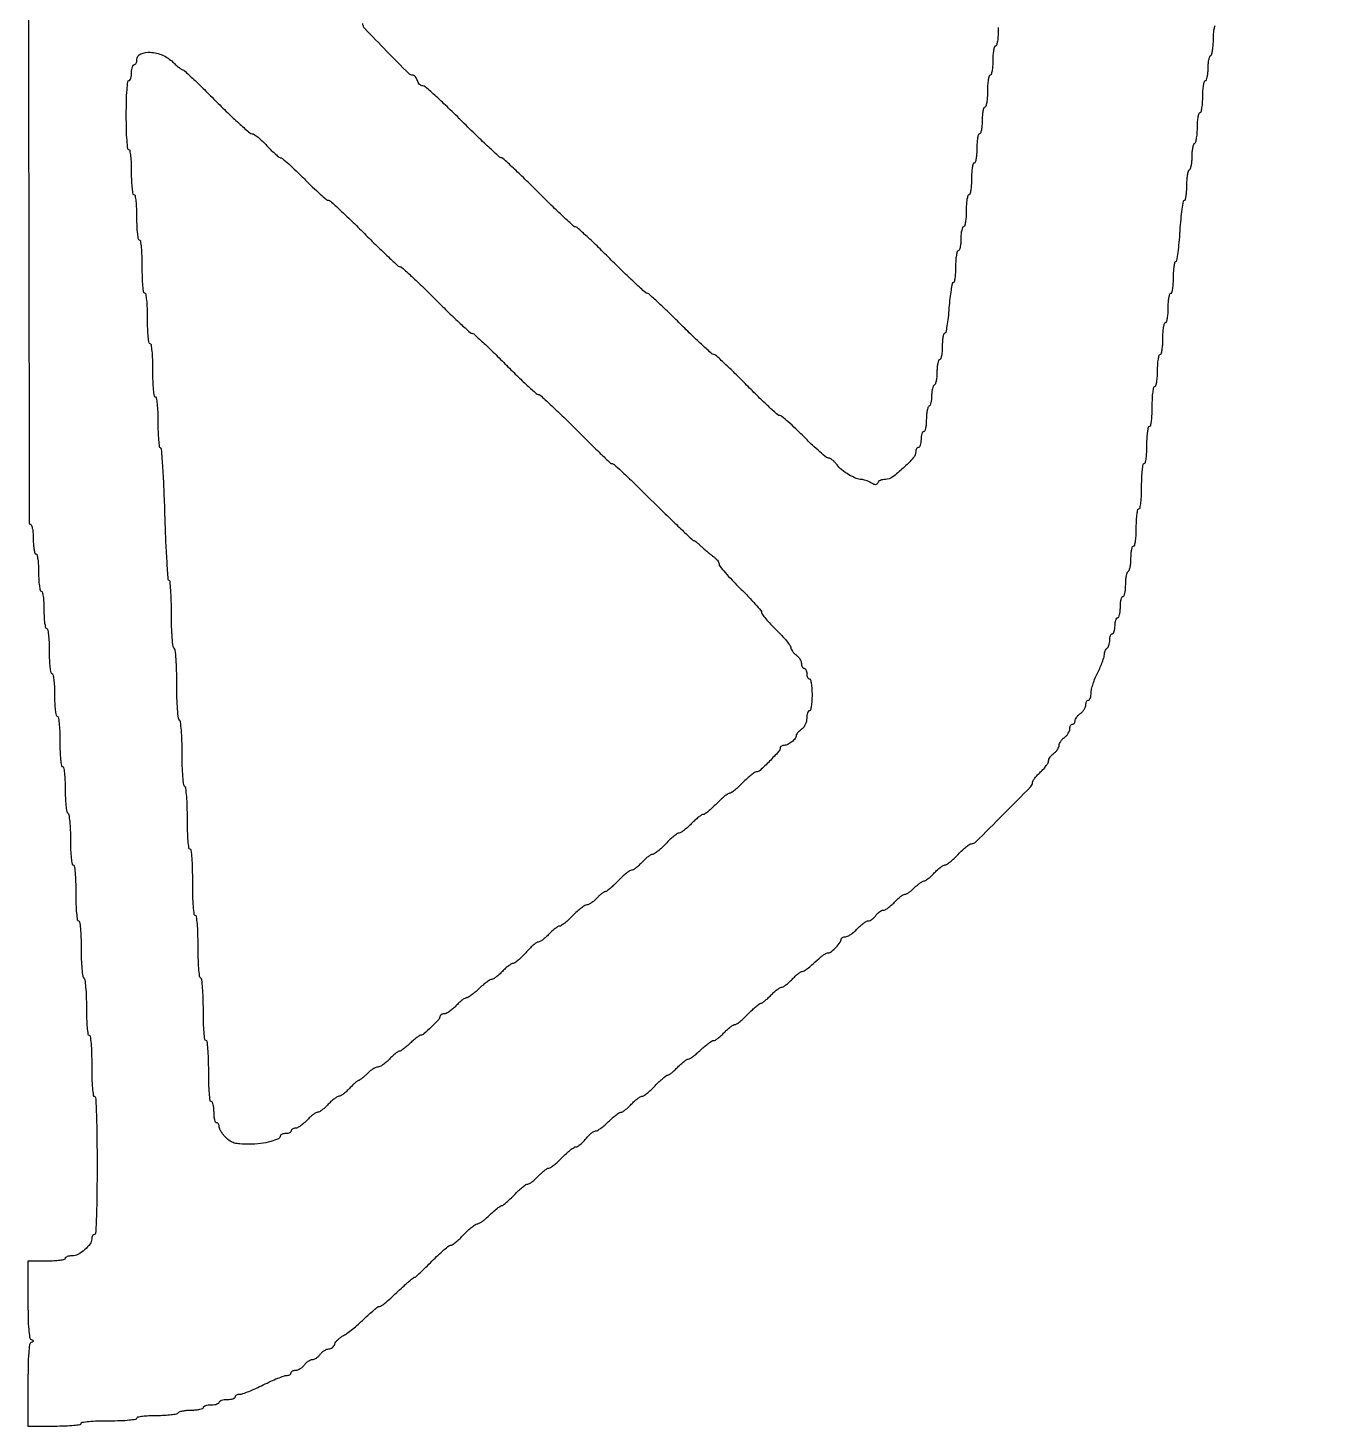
# Model space of a CAD drawing. Extents: x 70 to 555, y 306 to 2131.
# Drawn here: x 70 to 555, y 306 to 832 of the extents above; entities that cross this region are included whole.
import ezdxf

# ---------------------------------------------------------------- set-up
doc = ezdxf.new("R2010")
doc.units = 0

msp = doc.modelspace()

# ---------------------------------------------------------------- linework, layer by layer
for points in [[(70.501733, 1791.502613, 0.000006), (70.250436, 1648.375, 0.000323)], [(70, 1218.5, 0.000113), (70.057153, 964.798923, 0.000323), (70.250436, 788.625, 0.000006), (70.501733, 645.497387, 0.413696), (71, 645, -0.332234), (71.391033, 644.707933, -0.026982), (71.70625, 643.384375, -0.027868), (71.927854, 641.60834, -0.017105), (72, 639.5, 0.017105), (72.072146, 637.39166, 0.027868), (72.29375, 635.615625, 0.026982), (72.608967, 634.292067, 0.332234), (73, 634, -0.350432), (73.405433, 633.676067, -0.020168), (73.714286, 632, -0.022889), (73.930567, 629.756986, -0.01259), (74, 627, 0.01259), (74.069433, 624.243014, 0.022889), (74.285714, 622, 0.020168), (74.594567, 620.323933, 0.350432), (75, 620, -0.350432), (75.405433, 619.676067, -0.020168), (75.714286, 618, -0.022889), (75.930567, 615.756986, -0.01259), (76, 613, 0.01259), (76.069433, 610.243014, 0.022889), (76.285714, 608, 0.020168), (76.594567, 606.323933, 0.350432), (77, 606, -0.362465), (77.417447, 605.651608, -0.015687), (77.720588, 603.625, -0.019442), (77.93272, 600.918912, -0.009838), (78, 597.5, 0.009838), (78.06728, 594.081088, 0.019442), (78.279412, 591.375, 0.015687), (78.582553, 589.348392, 0.362465), (79, 589, -0.358912), (79.413821, 588.659026, -0.01702), (79.71875, 586.75, -0.020476), (79.932089, 584.198174, -0.010616), (80, 581, 0.010616), (80.067911, 577.801826, 0.020476), (80.28125, 575.25, 0.01702), (80.586179, 573.340974, 0.358912), (81, 573, -0.368504), (81.423816, 572.638562, -0.013417), (81.723684, 570.375, -0.017647), (81.933788, 567.360608, -0.008575), (82, 563.5, 0.008575), (82.066212, 559.639392, 0.017647), (82.276316, 556.625, 0.013417), (82.576184, 554.361438, 0.368504), (83, 554, -0.362066), (83.417036, 553.65245, -0.015837), (83.720383, 551.639754, -0.019558), (83.932649, 548.95187, -0.009924), (84, 545.559017, 0.01106), (84.072543, 542.279817, 0.016428), (84.29375, 539.416025, 0.011541), (84.604297, 537.095281, 0.218668), (85, 536.5, -0.223356), (85.398282, 535.889062, -0.009784), (85.707154, 533.298201, -0.014948), (85.927807, 530.114385, -0.009825), (86, 526.440983, 0.00864), (86.066269, 522.60645, 0.017744), (86.27648, 519.610246, 0.013538), (86.576531, 517.360727, 0.368182), (87, 517, -0.373418), (87.429243, 516.627482, -0.011579), (87.72619, 514.125, -0.016146), (87.934656, 510.802535, -0.007593), (88, 506.5, 0.007593), (88.065344, 502.197465, 0.016146), (88.27381, 498.875, 0.011579), (88.570757, 496.372518, 0.373418), (89, 496, -0.373154), (89.428945, 495.628089, -0.011677), (89.726056, 493.139754, -0.016228), (89.934609, 489.835465, -0.007645), (90, 485.559017, 0.008613), (90.070848, 481.446467, 0.013933), (90.288742, 477.954336, 0.008824), (90.594359, 475.130983, 0.226705), (91, 474.5, -0.226705), (91.405641, 473.869017, -0.008824), (91.711258, 471.045664, -0.013933), (91.929152, 467.553533, -0.008613), (92, 463.440983, 0.007645), (92.065391, 459.164535, 0.016228), (92.273944, 455.860246, 0.011677), (92.571055, 453.371911, 0.373154), (93, 453, -0.377473), (93.433932, 452.617971, -0.010078), (93.728261, 449.875, -0.014876), (93.935375, 446.244636, -0.00681), (94, 441.5, 0.00681), (94.064625, 436.755364, 0.014876), (94.271739, 433.125, 0.010078), (94.566068, 430.382029, 0.377473), (95, 430, -0.40009), (95.466217, 429.555845, -0.002504), (95.740385, 423.25, -0.006906), (95.939619, 415.162675, -0.002705), (96, 404, -0.002705), (95.939619, 392.837325, -0.006906), (95.740385, 384.75, -0.002504), (95.466217, 378.444155, -0.40009), (95, 378, 0.152392), (94.618628, 377.881, 0.098208), (94.29375, 377.546023, 0.080979), (94.074578, 377.045452, 0.062856), (94, 376.454545, -0.160552), (93.360414, 374.514059, -0.055154), (91.325139, 372.316038, -0.054853), (88.789683, 370.566397, -0.124242), (86.545455, 370, 0.037431), (85.570652, 369.926923, 0.056229), (84.747727, 369.70625, 0.073811), (84.185448, 369.383048, 0.229337), (84, 369, -0.350432), (83.676067, 368.594567, -0.020168), (82, 368.285714, -0.022889), (79.756986, 368.069433, -0.01259), (77, 368), (70, 368), (70, 353.583333, 0.004425), (70.061334, 346.653772, 0.016361), (70.281792, 342.285164, 0.018606), (70.629979, 339.405974, 0.249124), (71.25, 338.583333, -0.029131), (71.85747, 338.255505, -0.260055), (72, 338, -0.260055), (71.85747, 337.744495, -0.029131), (71.25, 337.416667, 0.252115), (70.624672, 336.577194, 0.017084), (70.27973, 333.513874, 0.015429), (70.060546, 328.86493, 0.004064), (70, 321.416667), (70, 306), (80, 306, 0.008055), (84.081547, 306.065757, 0.016864), (87.25, 306.275, 0.012451), (89.632804, 306.573367, 0.371083), (90, 307, -0.373418), (90.372518, 307.429243, -0.011579), (92.875, 307.72619, -0.016146), (96.197465, 307.934656, -0.007593), (100.5, 308, 0.007593), (104.802535, 308.065344, 0.016146), (108.125, 308.27381, 0.011579), (110.627482, 308.570757, 0.373418), (111, 309, -0.354422), (111.331844, 309.409341, -0.018695), (113.110246, 309.716402, -0.021763), (115.489494, 309.931287, -0.011639), (118.440983, 310, 0.012539), (121.336795, 310.072633, 0.018327), (123.877725, 310.29375, 0.014001), (125.92157, 310.605685, 0.21256), (126.5, 311, -0.179846), (126.999702, 311.388891, -0.027581), (128.241025, 311.70625, -0.027868), (129.813184, 311.926887, -0.02093), (131.559017, 312, 0.021227), (133.261135, 312.072294, 0.03416), (134.695461, 312.29375, 0.037703), (135.73472, 312.611648, 0.308946), (136, 313, -0.254951), (136.209557, 313.384262, -0.06271), (136.88125, 313.70625, -0.048861), (137.850749, 313.927234, -0.031626), (139, 314, 0.031626), (140.149251, 314.072766, 0.048861), (141.11875, 314.29375, 0.06271), (141.790443, 314.615738, 0.254951), (142, 315, -0.254951), (142.209557, 315.384262, -0.06271), (142.88125, 315.70625, -0.048861), (143.850749, 315.927234, -0.031626), (145, 316, 0.031626), (146.149251, 316.072766, 0.048861), (147.11875, 316.29375, 0.06271), (147.790443, 316.615738, 0.254951), (148, 317, -0.175438), (148.138146, 317.3816, -0.092952), (148.530904, 317.70625, -0.073156), (149.115885, 317.925986, -0.053368), (149.807334, 318, 0.084957), (150.878548, 318.183338, 0.010297), (153.123172, 319.02722, 0.011987), (155.766605, 320.157882, 0.009611), (158.557334, 321.496919, -0.009281), (161.343894, 322.836216, -0.011673), (163.974654, 323.967523, -0.009892), (166.205955, 324.815028, -0.085571), (167.25, 324.996919, 0.055185), (167.919435, 325.072223, 0.074687), (168.485938, 325.292845, 0.094064), (168.865987, 325.618221, 0.170414), (169, 326, -0.173062), (169.136147, 326.381567, -0.093597), (169.522652, 326.70625, -0.073949), (170.098578, 326.925933, -0.054248), (170.779241, 327, 0.091287), (171.565449, 327.144747, 0.047927), (172.459276, 327.5875, 0.045499), (173.316802, 328.234851, 0.052224), (174, 329, -0.046192), (174.666838, 329.765165, -0.043436), (175.475876, 330.4125, -0.046457), (176.299139, 330.857086, -0.100918), (177, 331, 0.100918), (177.700861, 331.142914, 0.046457), (178.524124, 331.5875, 0.043436), (179.333162, 332.234835, 0.046192), (180, 333, -0.0504), (180.678211, 333.765148, -0.044936), (181.520929, 334.4125, -0.047569), (182.393169, 334.855734, -0.094047), (183.153372, 335, 0.097853), (183.851409, 335.137931, 0.071479), (184.533905, 335.540467, 0.068981), (185.097691, 336.13668, 0.078253), (185.449183, 336.839888, -0.085511), (185.866108, 337.644774, -0.037364), (186.664548, 338.549201, -0.035568), (187.677474, 339.40543, -0.039685), (188.76657, 340.075153, 0.040196), (190.140342, 340.921868, 0.011253), (192.142307, 342.460278, 0.011275), (194.335806, 344.308809, 0.01164), (196.420006, 346.235265, -0.008191), (198.367949, 348.060854, -0.01192), (200.149067, 349.600359, -0.007546), (201.674436, 350.818388, -0.166191), (202.205739, 351, 0.156655), (203.059858, 351.274337, 0.018585), (204.654149, 352.508447, 0.012596), (207.101058, 354.659292, 0.002333), (211.48376, 358.75, -0.007934), (212.848203, 359.995232, -0.011556), (214.092956, 361.045312, -0.007214), (215.158341, 361.877692, -0.163638), (215.522047, 362, 0.186006), (215.903245, 362.146892, 0.002874), (217.66779, 363.7625, 0.007231), (219.700235, 365.700341, 0.004669), (222, 368, -0.008963), (224.338725, 370.298798, -0.012966), (226.492324, 372.2375, -0.00861), (228.338868, 373.760849, -0.169743), (229.023021, 374, 0.154815), (229.662325, 374.202808, 0.015654), (230.952693, 375.175, 0.018433), (232.445317, 376.467992, 0.013668), (234, 378, -0.01355), (235.553963, 379.532021, -0.018307), (237.044392, 380.825, -0.015481), (238.332395, 381.798082, -0.155242), (238.967054, 382, 0.117489), (239.551449, 382.139243, 0.024909), (240.467656, 382.660937, 0.024783), (241.493572, 383.388688, 0.021324), (242.497306, 384.25, -0.005187), (244.924801, 386.472982, -0.016146), (246.622607, 387.899506, -0.019549), (247.856096, 388.793968, -0.148148), (248.536194, 389, 0.178014), (248.918401, 389.14053, 0.006495), (250.103438, 390.175, 0.011161), (251.482343, 391.467265, 0.007523), (253, 393, -0.014184), (254.557838, 394.531954, -0.018977), (256.060059, 395.825, -0.016407), (257.360886, 396.793412, -0.15296), (258.02039, 397, 0.138962), (258.642764, 397.176379, 0.023416), (259.674991, 397.88125, 0.024055), (260.840756, 398.851375, 0.019322), (262, 400, -0.019322), (263.159244, 401.148625, -0.024055), (264.325009, 402.11875, -0.023416), (265.357236, 402.823621, -0.138962), (265.97961, 403, 0.15296), (266.639114, 403.206588, 0.016407), (267.939941, 404.175, 0.018977), (269.442162, 405.468046, 0.014184), (271, 407, -0.015867), (272.568851, 408.532433, -0.020624), (274.104477, 409.827666, -0.01877), (275.443231, 410.78727, -0.145396), (276.171599, 411.009074, 0.138792), (276.835025, 411.201752, 0.031015), (277.803785, 411.894068, 0.029911), (278.860578, 412.863479, 0.025039), (279.862562, 414.009074, -0.025657), (280.866441, 415.15398, -0.030512), (281.928889, 416.121416, -0.031796), (282.905126, 416.809628, -0.138496), (283.579228, 417, 0.13571), (284.307731, 417.20144, 0.021294), (285.56369, 418.028125, 0.022342), (286.994036, 419.159886, 0.017837), (288.433333, 420.5, -0.014966), (289.856419, 421.840352, -0.019619), (291.23777, 422.971875, -0.017479), (292.436034, 423.813145, -0.1453), (293.065457, 424, 0.141284), (293.66831, 424.173816, 0.022509), (294.68823, 424.88125, 0.023407), (295.844058, 425.851328, 0.018599), (297, 427, -0.019322), (298.159244, 428.148625, -0.024055), (299.325009, 429.11875, -0.023416), (300.357236, 429.823621, -0.138962), (300.97961, 430, 0.15296), (301.639114, 430.206588, 0.016407), (302.939941, 431.175, 0.018977), (304.442162, 432.468046, 0.014184), (306, 434, -0.010776), (307.537123, 435.532332, -0.015197), (308.976081, 436.825, -0.011313), (310.211944, 437.822102, -0.165551), (310.734508, 438, 0.152695), (311.232707, 438.155777, 0.01666), (312.208287, 438.88125, 0.019167), (313.334156, 439.851045, 0.014357), (314.5, 441, -0.016932), (315.678356, 442.149386, -0.021647), (316.842121, 443.121298, -0.020207), (317.861465, 443.836943, -0.141825), (318.437091, 444.008674, 0.1428), (319.041618, 444.190286, 0.014973), (320.269724, 445.040377, 0.017586), (321.695015, 446.170918, 0.013227), (323.183246, 447.508674, -0.01461), (324.678945, 448.845684, -0.019045), (326.126917, 449.974423, -0.016919), (327.3799, 450.813753, -0.139999), (328.032036, 451, 0.139557), (328.649381, 451.175732, 0.023184), (329.678413, 451.88125, 0.023889), (330.841609, 452.851363, 0.019135), (332, 454, -0.019322), (333.159244, 455.148625, -0.024055), (334.325009, 456.11875, -0.023416), (335.357236, 456.823621, -0.138962), (335.97961, 457, 0.15296), (336.639114, 457.206588, 0.016407), (337.939941, 458.175, 0.018977), (339.442162, 459.468046, 0.014184), (341, 461, -0.010776), (342.537123, 462.532332, -0.015197), (343.976081, 463.825, -0.011313), (345.211944, 464.822102, -0.165551), (345.734508, 465, 0.152695), (346.232707, 465.155777, 0.01666), (347.208287, 465.88125, 0.019167), (348.334156, 466.851045, 0.014357), (349.5, 468, -0.018058), (350.682958, 469.148688, -0.022776), (351.8606, 470.11875, -0.021725), (352.896574, 470.827587, -0.140059), (353.5, 471, 0.140059), (354.103426, 471.172413, 0.021725), (355.1394, 471.88125, 0.022776), (356.317042, 472.851312, 0.018058), (357.5, 474, -0.013782), (358.663213, 475.149, -0.018564), (359.781081, 476.11875, -0.015822), (360.747899, 476.847343, -0.154758), (361.229297, 477, 0.131579), (362.055482, 477.221247, 0.031201), (363.254291, 478.016454, 0.020508), (364.935656, 479.401553, 0.005433), (367.502694, 481.75, -0.022317), (368.510426, 482.611275, -0.025515), (369.548296, 483.339063, -0.025883), (370.480134, 483.858801, -0.114756), (371.08725, 484, 0.174423), (372.260562, 484.422148, 0.029639), (374.027872, 486.068576, 0.030116), (375.590086, 487.918341, 0.161663), (376, 489.15301, -0.182096), (376.121782, 489.476312, -0.091032), (376.469645, 489.751197, -0.070952), (376.987034, 489.937431, -0.051006), (377.59879, 490, 0.11967), (378.397713, 490.193992, 0.030479), (379.551147, 490.88125, 0.029295), (380.809723, 491.85173, 0.026005), (382, 493, -0.022526), (383.174, 494.148438, -0.026729), (384.384005, 495.11875, -0.027097), (385.472788, 495.813981, -0.129236), (386.180451, 496, 0.11021), (386.811118, 496.14072, 0.044503), (387.577131, 496.5875, 0.041233), (388.346572, 497.234779, 0.041141), (389, 498, -0.041141), (389.653428, 498.765221, -0.041233), (390.422869, 499.4125, -0.044503), (391.188882, 499.85928, -0.11021), (391.819549, 500, 0.129236), (392.527212, 500.186019, 0.027097), (393.615995, 500.88125, 0.026729), (394.826, 501.851562, 0.022526), (396, 503, -0.018793), (397.15683, 504.148659, -0.023583), (398.315331, 505.11875, -0.022756), (399.338545, 505.825478, -0.140654), (399.946664, 506, 0.125974), (400.543108, 506.152696, 0.025011), (401.489162, 506.734375, 0.02503), (402.549852, 507.542937, 0.021009), (403.590909, 508.5, -0.019385), (404.62529, 509.457142, -0.023693), (405.665951, 510.265625, -0.023176), (406.586548, 510.851513, -0.130846), (407.144245, 511, 0.145467), (407.712563, 511.168918, 0.020853), (408.711374, 511.88125, 0.022231), (409.849823, 512.851243, 0.01733), (411, 514, -0.019322), (412.159244, 515.148625, -0.024055), (413.325009, 516.11875, -0.023416), (414.357236, 516.823621, -0.138962), (414.97961, 517, 0.15296), (415.639114, 517.206588, 0.016407), (416.939941, 518.175, 0.018977), (418.442162, 519.468046, 0.014184), (420, 521, -0.01316), (421.551579, 522.532063, -0.017887), (423.034747, 523.825, -0.014903), (424.315002, 524.8011, -0.156664), (424.93422, 525, 0.197807), (426.591655, 525.682407, 0.001552), (436.988116, 536.054993, 0.001557), (447.317847, 546.489965, 0.196787), (448, 548.156077, -0.146109), (448.168132, 548.71916, -0.020597), (448.88125, 549.71485, -0.022049), (449.85123, 550.850688, -0.017139), (451, 552, 0.022526), (452.148438, 553.174, 0.026729), (453.11875, 554.384005, 0.027097), (453.813981, 555.472788, 0.129236), (454, 556.180451, -0.11021), (454.14072, 556.811118, -0.044503), (454.5875, 557.577131, -0.041233), (455.234779, 558.346572, -0.041141), (456, 559, 0.046192), (456.765165, 559.666838, 0.043436), (457.4125, 560.475876, 0.046457), (457.857086, 561.299139, 0.100918), (458, 562, -0.100918), (458.142914, 562.700861, -0.046457), (458.5875, 563.524124, -0.043436), (459.234835, 564.333162, -0.046192), (460, 565, 0.052224), (460.765149, 565.683198, 0.045499), (461.4125, 566.540724, 0.047927), (461.855253, 567.434551, 0.091287), (462, 568.220759, -0.054248), (462.074067, 568.901422, -0.073949), (462.29375, 569.477348, -0.093597), (462.618433, 569.863853, -0.173062), (463, 570, 0.127083), (463.381366, 570.098521, 0.10076), (463.70625, 570.375777, 0.089631), (463.924656, 570.790518, 0.07663), (464, 571.279241, -0.115942), (464.139145, 571.871239, -0.043072), (464.5875, 572.606151, -0.039803), (465.234732, 573.353917, -0.038332), (466, 574, 0.052224), (466.765149, 574.683198, 0.045499), (467.4125, 575.540724, 0.047927), (467.855253, 576.434551, 0.091287), (468, 577.220759, -0.054248), (468.074067, 577.901422, -0.073949), (468.29375, 578.477348, -0.093597), (468.618433, 578.863853, -0.173062), (469, 579, 0.241267), (469.383886, 579.196687, 0.068535), (469.707479, 579.807812, 0.052639), (469.929658, 580.696695, 0.034572), (470.004185, 581.75, -0.059408), (470.171781, 583.137608, -0.01906), (470.740287, 585.137284, -0.018714), (471.548536, 587.334221, -0.019889), (472.504185, 589.419478, 0.013202), (473.459648, 591.432818, 0.014917), (474.266854, 593.414239, 0.014241), (474.851804, 595.130131, 0.075158), (475, 596.110461, -0.051105), (475.07414, 596.833933, -0.048062), (475.29375, 597.543134, -0.051611), (475.616722, 598.135068, -0.104027), (476, 598.5, 0.130646), (476.384508, 598.906663, 0.045439), (476.70625, 599.653525, 0.041396), (476.926158, 600.57934, 0.037634), (477, 601.559017, -0.039081), (477.07317, 602.49372, -0.058208), (477.29375, 603.282961, -0.076538), (477.617207, 603.820624, -0.222681), (478, 604, 0.254951), (478.384262, 604.209557, 0.06271), (478.70625, 604.88125, 0.048861), (478.927234, 605.850749, 0.031626), (479, 607, -0.031626), (479.072766, 608.149251, -0.048861), (479.29375, 609.11875, -0.06271), (479.615738, 609.790443, -0.254951), (480, 610, 0.295869), (480.387127, 610.251055, 0.04382), (480.70625, 611.175, 0.037669), (480.92761, 612.467056, 0.023598), (481, 614, -0.023598), (481.07239, 615.532944, -0.037669), (481.29375, 616.825, -0.04382), (481.612873, 617.748945, -0.295869), (482, 618, 0.308946), (482.388352, 618.26528, 0.037703), (482.70625, 619.304539, 0.03416), (482.927706, 620.738865, 0.021227), (483, 622.440983, -0.02093), (483.073113, 624.186816, -0.027868), (483.29375, 625.758975, -0.027581), (483.611109, 627.000298, -0.179846), (484, 627.5, 0.179846), (484.388891, 627.999702, 0.027581), (484.70625, 629.241025, 0.027868), (484.926887, 630.813184, 0.02093), (485, 632.559017, -0.021227), (485.072294, 634.261135, -0.03416), (485.29375, 635.695461, -0.037703), (485.611648, 636.73472, -0.308946), (486, 637, 0.350432), (486.405433, 637.323933, 0.020168), (486.714286, 639, 0.022889), (486.930567, 641.243014, 0.01259), (487, 644, -0.01259), (487.069433, 646.756986, -0.022889), (487.285714, 649, -0.020168), (487.594567, 650.676067, -0.350432), (488, 651, 0.362465), (488.417447, 651.348392, 0.015687), (488.720588, 653.375, 0.019442), (488.93272, 656.081088, 0.009838), (489, 659.5, -0.009838), (489.06728, 662.918912, -0.019442), (489.279412, 665.625, -0.015687), (489.582553, 667.651608, -0.362465), (490, 668, 0.350432), (490.405433, 668.323933, 0.020168), (490.714286, 670, 0.022889), (490.930567, 672.243014, 0.01259), (491, 675, -0.01259), (491.069433, 677.756986, -0.022889), (491.285714, 680, -0.020168), (491.594567, 681.676067, -0.350432), (492, 682, 0.354925), (492.409838, 682.332853, 0.018508), (492.716667, 684.125, 0.02162), (492.931377, 686.522473, 0.011522), (493, 689.5, -0.011522), (493.068623, 692.477527, -0.02162), (493.283333, 694.875, -0.018508), (493.590162, 696.667147, -0.354925), (494, 697, 0.339565), (494.395008, 697.303225, 0.024068), (494.708333, 698.75, 0.025878), (494.928566, 700.683687, 0.015416), (495, 703, -0.015416), (495.071434, 705.316313, -0.025878), (495.291667, 707.25, -0.024068), (495.604992, 708.696775, -0.339565), (496, 709, 0.339565), (496.395008, 709.303225, 0.024068), (496.708333, 710.75, 0.025878), (496.928566, 712.683687, 0.015416), (497, 715, -0.015416), (497.071434, 717.316313, -0.025878), (497.291667, 719.25, -0.024068), (497.604992, 720.696775, -0.339565), (498, 721, 0.332234), (498.391033, 721.292067, 0.026982), (498.70625, 722.615625, 0.027868), (498.927854, 724.39166, 0.017105), (499, 726.5, -0.017105), (499.072146, 728.60834, -0.027868), (499.29375, 730.384375, -0.026982), (499.608967, 731.707933, -0.332234), (500, 732, 0.339565), (500.395008, 732.303225, 0.024068), (500.708333, 733.75, 0.025878), (500.928566, 735.683687, 0.015416), (501, 738, -0.013781), (501.063409, 740.300246, -0.022635), (501.25853, 742.2375, -0.018729), (501.533514, 743.722513, -0.350995), (501.880101, 744, 0.368095), (502.253165, 744.317691, 0.005464), (502.712746, 747.378125, 0.011786), (503.139924, 751.090755, 0.007146), (503.47875, 755.5, -0.007319), (503.819108, 759.909229, -0.012066), (504.250996, 763.621875, -0.005719), (504.716857, 766.675808, -0.367291), (505.098649, 767, 0.340914), (505.45219, 767.272754, 0.023104), (505.735228, 768.598289, 0.025475), (505.935014, 770.355161, 0.015574), (506, 772.440983, -0.017115), (506.072902, 774.570094, -0.023783), (506.29375, 776.465225, -0.021638), (506.60908, 777.967949, -0.194165), (507, 778.5, 0.178843), (507.388765, 778.997543, 0.027992), (507.70625, 780.223689, 0.028151), (507.926872, 781.776785, 0.021209), (508, 783.5, -0.021209), (508.073128, 785.223215, -0.028151), (508.29375, 786.776311, -0.027992), (508.611235, 788.002457, -0.178843), (509, 788.5, 0.194165), (509.39092, 789.032051, 0.021638), (509.70625, 790.534775, 0.023783), (509.927098, 792.429906, 0.017115), (510, 794.559017, -0.017292), (510.072152, 796.64472, -0.028158), (510.29375, 798.401711, -0.027462), (510.609106, 799.709201, -0.331172), (511, 800, 0.339565), (511.395008, 800.303225, 0.024068), (511.708333, 801.75, 0.025878), (511.928566, 803.683687, 0.015416), (512, 806, -0.015416), (512.071434, 808.316313, -0.025878), (512.291667, 810.25, -0.024068), (512.604992, 811.696775, -0.339565), (513, 812, 0.308946), (513.388352, 812.26528, 0.037703), (513.70625, 813.304539, 0.03416), (513.927706, 814.738865, 0.021227), (514, 816.440983, -0.02093), (514.073113, 818.186816, -0.027868), (514.29375, 819.758975, -0.027581), (514.611109, 821.000298, -0.179846), (515, 821.5, 0.194165), (515.39092, 822.032051, 0.021638), (515.70625, 823.534775, 0.023783), (515.927098, 825.429906, 0.017115), (516, 827.559017, -0.017292), (516.072152, 829.64472, -0.028158), (516.29375, 831.401711, -0.027462), (516.609106, 832.709201, -0.331172)], [(435.072205, 831.916554, 0.01883), (435, 830, -0.01883), (434.927795, 828.083446, -0.03053), (434.70625, 826.46875, -0.031449), (434.389817, 825.280551, -0.322437), (434, 825, 0.332234), (433.608967, 824.707933, 0.026982), (433.29375, 823.384375, 0.027868), (433.072146, 821.60834, 0.017105), (433, 819.5, -0.017105), (432.927854, 817.39166, -0.027868), (432.70625, 815.615625, -0.026982), (432.391033, 814.292067, -0.332234), (432, 814, 0.339565), (431.604992, 813.696775, 0.024068), (431.291667, 812.25, 0.025878), (431.071434, 810.316313, 0.015416), (431, 808, -0.015416), (430.928566, 805.683687, -0.025878), (430.708333, 803.75, -0.024068), (430.395008, 802.303225, -0.339565), (430, 802, 0.322437), (429.610183, 801.719449, 0.031449), (429.29375, 800.53125, 0.03053), (429.072205, 798.916554, 0.01883), (429, 797, -0.01883), (428.927795, 795.083446, -0.03053), (428.70625, 793.46875, -0.031449), (428.389817, 792.280551, -0.322437), (428, 792, 0.332234), (427.608967, 791.707933, 0.026982), (427.29375, 790.384375, 0.027868), (427.072146, 788.60834, 0.017105), (427, 786.5, -0.017105), (426.927854, 784.39166, -0.027868), (426.70625, 782.615625, -0.026982), (426.391033, 781.292067, -0.332234), (426, 781, 0.339565), (425.604992, 780.696775, 0.024068), (425.291667, 779.25, 0.025878), (425.071434, 777.316313, 0.015416), (425, 775, -0.015416), (424.928566, 772.683687, -0.025878), (424.708333, 770.75, -0.024068), (424.395008, 769.303225, -0.339565), (424, 769, 0.339565), (423.604992, 768.696775, 0.024068), (423.291667, 767.25, 0.025878), (423.071434, 765.316313, 0.015416), (423, 763, -0.015416), (422.928566, 760.683687, -0.025878), (422.708333, 758.75, -0.024068), (422.395008, 757.303225, -0.339565), (422, 757, 0.31052), (421.611488, 756.732972, 0.036969), (421.29375, 755.678125, 0.033738), (421.072283, 754.224757, 0.020945), (421, 752.5, -0.020945), (420.927717, 750.775243, -0.033738), (420.70625, 749.321875, -0.036969), (420.388512, 748.267028, -0.31052), (420, 748, 0.339565), (419.604992, 747.696775, 0.024068), (419.291667, 746.25, 0.025878), (419.071434, 744.316313, 0.015416), (419, 742, -0.013796), (418.93652, 739.699755, -0.02266), (418.741183, 737.7625, -0.018766), (418.46588, 736.277698, -0.350909), (418.118919, 736, 0.357496), (417.743953, 735.692617, 0.007819), (417.287434, 733.209375, 0.014188), (416.862099, 730.142257, 0.008647), (416.525595, 726.5, -0.008899), (416.187243, 722.857766, -0.014592), (415.756237, 719.790625, -0.00825), (415.292127, 717.314582, -0.356273), (414.906675, 717, 0.332494), (414.552105, 716.734908, 0.026864), (414.266336, 715.53125, 0.027796), (414.065412, 713.916675, 0.017059), (414, 712, -0.01883), (413.927795, 710.083446, -0.03053), (413.70625, 708.46875, -0.031449), (413.389817, 707.280551, -0.322437), (413, 707, 0.308946), (412.611648, 706.73472, 0.037703), (412.29375, 705.695461, 0.03416), (412.072294, 704.261135, 0.021227), (412, 702.559017, -0.02093), (411.926887, 700.813184, -0.027868), (411.70625, 699.241025, -0.027581), (411.388891, 697.999702, -0.179846), (411, 697.5, 0.158284), (410.61344, 697.044084, 0.036095), (410.29375, 696.070061, 0.033884), (410.073436, 694.840047, 0.02738), (410, 693.5, -0.02738), (409.926564, 692.159953, -0.033884), (409.70625, 690.929939, -0.036095), (409.38656, 689.955916, -0.158284), (409, 689.5, 0.179846), (408.611109, 689.000298, 0.027581), (408.29375, 687.758975, 0.027868), (408.073113, 686.186816, 0.02093), (408, 684.440983, -0.021227), (407.927706, 682.738865, -0.03416), (407.70625, 681.304539, -0.037703), (407.388352, 680.26528, -0.308946), (407, 680, 0.254951), (406.615738, 679.790443, 0.06271), (406.29375, 679.11875, 0.048861), (406.072766, 678.149251, 0.031626), (406, 677, -0.031626), (405.927234, 675.850749, -0.048861), (405.70625, 674.88125, -0.06271), (405.384262, 674.209557, -0.254951), (405, 674, 0.150632), (404.618636, 673.882442, 0.098507), (404.29375, 673.551645, 0.081585), (404.074627, 673.057243, 0.063682), (404, 672.473684, -0.183963), (403.103981, 670.120781, -0.024901), (399.333824, 666.290654, -0.025782), (395.187221, 662.85474, -0.16148), (392.609649, 662, 0.047733), (391.641558, 661.907369, 0.054235), (390.751318, 661.632813, 0.062013), (390.06436, 661.229035, 0.142986), (389.713987, 660.75, -0.099419), (389.378558, 660.19751, -0.209739), (388.928426, 660, -0.112809), (388.260569, 660.152623, -0.021008), (387.144222, 660.75, 0.024735), (386.233856, 661.228466, 0.022334), (385.249552, 661.632812, 0.022958), (384.334758, 661.914999, 0.06341), (383.667207, 662, -0.099215), (381.585951, 662.417088, -0.03512), (378.85783, 663.78841, -0.035342), (376.230981, 665.611263, -0.062426), (374.398684, 667.50538, 0.030685), (373.58554, 668.460126, 0.034662), (372.692138, 669.267205, 0.037104), (371.847953, 669.833913, 0.129984), (371.219872, 670, -0.173617), (370.41546, 670.288, -0.006766), (367.973044, 672.35, -0.011338), (365.127299, 674.934623, -0.007688), (362, 678, 0.007138), (358.879421, 681.065522, 0.01062), (356.054529, 683.65, 0.005994), (353.627288, 685.726832, 0.175718), (352.873996, 686, -0.184942), (352.094401, 686.298571, -0.00327), (348.70843, 689.378125, -0.007733), (344.800835, 693.09246, -0.005021), (340.394691, 697.5, 0.004585), (335.99605, 701.907717, 0.007111), (332.111956, 705.621875, 0.00278), (328.737943, 708.722849, 0.186543), (328.020933, 709, -0.184441), (327.300962, 709.274938, -0.002706), (323.867944, 712.378125, -0.006982), (319.915724, 716.09228, -0.004502), (315.436229, 720.5, 0.004062), (310.964425, 724.907903, 0.006345), (307.036352, 728.621875, 0.002246), (303.614337, 731.747784, 0.186031), (302.959911, 732, -0.18714), (302.301698, 732.255297, -0.001928), (298.588783, 735.671875, -0.005867), (294.336846, 739.708653, -0.003736), (289.480406, 744.5, 0.003844), (284.62192, 749.291297, 0.006025), (280.363543, 753.328125, 0.002031), (276.648006, 756.738383, 0.186757), (275.972013, 757, -0.187601), (275.294678, 757.263408, -0.001898), (271.444295, 760.81875, -0.005824), (267.03625, 765.016981, -0.003707), (262, 770, 0.003677), (256.964342, 774.983033, 0.00578), (252.55816, 779.18125, 0.00187), (248.708519, 782.738439, 0.187708), (248.036344, 783, -0.187694), (247.361949, 783.262404, -0.001733), (243.351642, 786.965625, -0.005555), (238.766443, 791.325244, -0.003526), (233.518182, 796.5, 0.004988), (228.23987, 801.674041, 0.007674), (223.560306, 806.034375, 0.003252), (219.50731, 809.648705, 0.18242), (218.576479, 810, -0.122298), (217.977915, 810.14863, -0.07008), (217.37181, 810.5875, -0.063219), (216.850223, 811.235295, -0.061148), (216.5, 812, 0.038061), (216.191227, 812.765462, 0.048313), (215.789114, 813.4125, 0.056422), (215.35921, 813.860013, 0.174938), (214.971349, 814, -0.199182), (213.164049, 814.749705, -0.00293), (204.899279, 823.129248, -0.002999), (196.746952, 831.593222, -0.192487), (196, 833.461594, 0.063157)]]:
    msp.add_lwpolyline(points, format="xyb")
msp.add_lwpolyline([(124.520122, 818.980497, 0.011047), (125.751355, 817.838797, 0.015338), (126.906867, 816.875521, 0.011777), (127.897467, 816.136912, 0.15552), (128.326995, 816, -0.190617), (128.816961, 815.806166, -0.001175), (132.351549, 812.475, -0.004565), (136.369662, 808.600084, -0.002866), (141, 804, 0.005482), (145.677882, 799.401052, 0.00837), (149.845336, 795.525, 0.003834), (153.446302, 792.336136, 0.181224), (154.343252, 792, -0.153007), (155.11372, 791.758574, -0.018497), (156.551896, 790.678125, -0.020598), (158.202282, 789.223337, -0.015602), (159.893235, 787.5, 0.01142), (161.556616, 785.776163, 0.01605), (163.122995, 784.321875, 0.012267), (164.471508, 783.205094, 0.16835), (165.063375, 783, -0.179933), (165.710793, 782.75922, -0.00451), (168.110159, 780.65, -0.009128), (170.89295, 778.065822, -0.006028), (174, 775, 0.006664), (177.114799, 771.934351, 0.00999), (179.921726, 769.35, 0.005347), (182.336608, 767.259758, 0.177522), (183.045172, 767, -0.186276), (183.78343, 766.715075, -0.002451), (187.481153, 763.328125, -0.006646), (191.730706, 759.291119, -0.004267), (196.558547, 754.5, 0.004025), (201.381821, 749.708772, 0.006293), (205.617027, 745.671875, 0.002203), (209.308375, 742.271189, 0.187148), (210.00753, 742, -0.186561), (210.707468, 741.72942, -0.002187), (214.416555, 738.328125, -0.006262), (218.672123, 734.291229, -0.004004), (223.519565, 729.5, 0.00398), (228.366549, 724.70876, 0.006226), (232.620674, 720.671875, 0.002163), (236.329143, 717.269186, 0.186648), (237.025128, 717, -0.185968), (237.716179, 716.733766, -0.002534), (241.120595, 713.621875, -0.006761), (245.035129, 709.907796, -0.004347), (249.478822, 705.5, 0.004473), (253.92472, 701.092256, 0.006945), (257.846173, 697.378125, 0.002669), (261.253839, 694.272708, 0.185507), (261.963578, 694, -0.186776), (262.680496, 693.722513, -0.002122), (266.536785, 690.18125, -0.006165), (270.959186, 685.982909, -0.003939), (276, 681, 0.002058), (281.003957, 676.01618, 0.003321), (285.310033, 671.81875, 0.000626), (289.128194, 668.155256, 0.193221), (289.514953, 668, -0.178744), (290.536746, 667.622665, -0.009622), (293.156517, 665.293485, -0.007309), (297.429627, 661.227142, -0.000913), (306.557879, 652.25, 0.001933), (311.744226, 647.17029, 0.003124), (316.201434, 642.892187, 0.000558), (320.157745, 639.150439, 0.191391), (320.536364, 639, -0.155539), (320.861506, 638.896348, -0.011873), (321.60851, 638.339062, -0.015418), (322.479726, 637.611875, -0.011113), (323.407499, 636.75, 0.011086), (324.45035, 635.781118, 0.007648), (325.671615, 634.728902, 0.007715), (326.877723, 633.752669, 0.015612), (327.862044, 633.029241, -0.038323), (328.680101, 632.36881, -0.040431), (329.371976, 631.602174, -0.043938), (329.851352, 630.846895, -0.120002), (330, 630.236461, 0.173245), (330.290541, 629.423104, 0.006904), (332.35, 626.977917, 0.011463), (334.934649, 624.128488, 0.007785), (338, 621, -0.006531), (341.065685, 617.886828, -0.009811), (343.65, 615.084966, -0.005168), (345.744132, 612.673446, -0.17803), (346, 611.97761, 0.167255), (346.228159, 611.314619, 0.009451), (347.615625, 609.605112, 0.013652), (349.392868, 607.611125, 0.009525), (351.5, 605.456866, -0.01117), (353.60686, 603.288664, -0.015598), (355.384375, 601.25183, -0.011927), (356.748712, 599.502842, -0.161025), (357, 598.742795, 0.11462), (357.139524, 598.142153, 0.043416), (357.5875, 597.400322, 0.040137), (358.234743, 596.647721, 0.038961), (359, 596, -0.052224), (359.765149, 595.316802, -0.045499), (360.4125, 594.459276, -0.047927), (360.855253, 593.565449, -0.091287), (361, 592.779241, 0.054248), (361.074067, 592.098578, 0.073949), (361.29375, 591.522652, 0.093597), (361.618433, 591.136147, 0.173062), (362, 591, -0.191087), (362.381882, 590.848523, -0.088204), (362.70625, 590.4125, -0.068025), (362.926307, 589.765418, -0.048028), (363, 589, 0.048028), (363.073693, 588.234582, 0.068025), (363.29375, 587.5875, 0.088204), (363.618118, 587.151477, 0.191087), (364, 587, -0.339565), (364.395008, 586.696775, -0.024068), (364.708333, 585.25, -0.025878), (364.928566, 583.316313, -0.015416), (365, 581, -0.015416), (364.928566, 578.683687, -0.025878), (364.708333, 576.75, -0.024068), (364.395008, 575.303225, -0.339565), (364, 575, 0.243162), (363.616345, 574.801694, 0.067924), (363.29375, 574.183598, 0.052207), (363.072901, 573.28529, 0.034201), (363, 572.220759, -0.058124), (362.858496, 571.007617, -0.052617), (362.440426, 569.815796, -0.054179), (361.799784, 568.772663, -0.071939), (361, 568, 0.025835), (360.234382, 567.385695, 0.031392), (359.5875, 566.732043, 0.032845), (359.126892, 566.128354, 0.147581), (359, 565.707812, -0.164412), (358.621533, 564.587955, -0.055541), (357.415772, 563.326392, -0.055109), (355.911105, 562.325593, -0.119776), (354.571429, 562, 0.056507), (353.970352, 561.931853, 0.075923), (353.461607, 561.73022, 0.095096), (353.120529, 561.431963, 0.167196), (353, 561.081599, -0.187293), (352.440757, 559.641004, -0.010074), (349.004878, 556.031345, -0.010007), (345.425092, 552.560857, -0.189698), (344, 552, 0.153828), (343.349961, 551.795164, 0.016055), (342.054069, 550.825, 0.018723), (340.556356, 549.53198, 0.013942), (339, 548, -0.013942), (337.443644, 546.46802, -0.018723), (335.945931, 545.175, -0.016055), (334.650039, 544.204836, -0.153828), (334, 544, 0.153828), (333.349961, 543.795164, 0.016055), (332.054069, 542.825, 0.018723), (330.556356, 541.53198, 0.013942), (329, 540, -0.01322), (327.448055, 538.467943, -0.017952), (325.963771, 537.175, -0.014992), (324.682332, 536.199371, -0.156445), (324.060734, 536, 0.149028), (323.45186, 535.814399, 0.017457), (322.288191, 534.971875, 0.019696), (320.947468, 533.840383, 0.014923), (319.565704, 532.5, -0.015802), (318.179152, 531.159693, -0.020573), (316.823917, 530.028125, -0.018686), (315.643667, 529.190533, -0.145979), (315.00497, 529, 0.153616), (314.35262, 528.794733, 0.016141), (313.055529, 527.825, 0.018785), (311.556717, 526.531973, 0.014001), (310, 525, -0.014184), (308.442162, 523.468046, -0.018977), (306.939941, 522.175, -0.016407), (305.639114, 521.206588, -0.15296), (304.97961, 521, 0.138962), (304.357236, 520.823621, 0.023416), (303.325009, 520.11875, 0.024055), (302.159244, 519.148625, 0.019322), (301, 518, -0.019322), (299.840756, 516.851375, -0.024055), (298.674991, 515.88125, -0.023416), (297.642764, 515.176379, -0.138962), (297.02039, 515, 0.15296), (296.360886, 514.793412, 0.016407), (295.060059, 513.825, 0.018977), (293.557838, 512.531954, 0.014184), (292, 511, -0.010928), (290.461954, 509.467686, -0.015376), (289.020165, 508.175, -0.011545), (287.781618, 507.17939, -0.164972), (287.252715, 507, 0.143413), (286.766928, 506.857737, 0.021384), (285.924294, 506.265625, 0.022591), (284.965489, 505.45727, 0.017744), (284, 504.5, -0.027204), (282.997721, 503.543151, -0.030047), (281.928831, 502.734375, -0.031437), (280.94304, 502.163627, -0.116007), (280.247285, 502, 0.143653), (279.484967, 501.776367, 0.020158), (278.12671, 500.825, 0.021653), (276.574378, 499.531689, 0.016868), (275, 498, -0.014184), (273.442162, 496.468046, -0.018977), (271.939941, 495.175, -0.016407), (270.639114, 494.206588, -0.15296), (269.97961, 494, 0.138962), (269.357236, 493.823621, 0.023416), (268.325009, 493.11875, 0.024055), (267.159244, 492.148625, 0.019322), (266, 491, -0.019895), (264.838132, 489.85141, -0.024556), (263.664485, 488.88125, -0.024114), (262.622382, 488.178298, -0.137156), (261.984624, 488, 0.15807), (261.322382, 487.785273, 0.019004), (260.098017, 486.825, 0.021106), (258.696818, 485.53188, 0.015894), (257.26543, 484, -0.01563), (255.835532, 482.468094, -0.020834), (254.438851, 481.175, -0.018621), (253.219671, 480.213052, -0.159012), (252.566687, 480, 0.136709), (251.934279, 479.823796, 0.023034), (250.88019, 479.11875, 0.023711), (249.687843, 478.14862, 0.019103), (248.5, 477, -0.017724), (247.318597, 475.85129, -0.02247), (246.145641, 474.88125, -0.021295), (245.115362, 474.171128, -0.14115), (244.521247, 474, 0.142361), (243.89621, 473.818357, 0.015722), (242.651139, 472.971875, 0.018166), (241.207779, 471.840406, 0.013753), (239.706019, 470.5, -0.013654), (238.204848, 469.159585, -0.018065), (236.763278, 468.028125, -0.015582), (235.520163, 467.181007, -0.142708), (234.89889, 467, 0.143157), (234.311598, 466.828331, 0.02177), (233.301297, 466.11875, 0.022882), (232.153331, 465.14871, 0.018025), (231, 464, -0.026005), (229.809723, 462.85173, -0.029295), (228.551147, 461.88125, -0.030479), (227.397713, 461.193992, -0.11967), (226.59879, 461, 0.05745), (225.987284, 460.929505, 0.07672), (225.469645, 460.721139, 0.095657), (225.122727, 460.412819, 0.164845), (225, 460.050686, -0.191629), (224.543447, 458.903188, -0.010739), (221.79624, 456.119553, -0.01102), (218.935802, 453.462956, -0.182055), (217.740898, 453.004627, 0.151853), (217.29614, 452.863385, 0.011938), (216.282639, 452.120109, 0.015378), (215.100356, 451.149478, 0.011143), (213.842584, 450, -0.013998), (212.57093, 448.851089, -0.018464), (211.346313, 447.88125, -0.016075), (210.288766, 447.156589, -0.143114), (209.752896, 447, 0.151164), (209.230556, 446.83839, 0.018565), (208.258411, 446.11875, 0.020606), (207.142668, 445.148876, 0.015666), (206, 444, -0.025293), (204.813079, 442.851699, -0.028797), (203.564499, 441.88125, -0.029837), (202.424549, 441.192534, -0.121548), (201.644245, 441, 0.107135), (200.879339, 440.8342, 0.031448), (199.812826, 440.265625, 0.030012), (198.662136, 439.456804, 0.028188), (197.590909, 438.5, -0.011963), (196.586361, 437.542404, -0.016452), (195.636037, 436.734375, -0.013125), (194.819171, 436.11917, -0.156062), (194.446664, 436, 0.169523), (194.069293, 435.868268, 0.011129), (193.168456, 435.11875, 0.015136), (192.120452, 434.14928, 0.010669), (191, 433, -0.019649), (189.83926, 431.851395, -0.024342), (188.669002, 430.88125, -0.023816), (187.631156, 430.177485, -0.137928), (187, 430, 0.137928), (186.368844, 429.822515, 0.023816), (185.330998, 429.11875, 0.024342), (184.16074, 428.148605, 0.019649), (183, 427, -0.019649), (181.83926, 425.851395, -0.024342), (180.669002, 424.88125, -0.023816), (179.631156, 424.177485, -0.137928), (179, 424, 0.137928), (178.368844, 423.822515, 0.023816), (177.330998, 423.11875, 0.024342), (176.16074, 422.148605, 0.019649), (175, 421, -0.026005), (173.809723, 419.85173, -0.029295), (172.551147, 418.88125, -0.030479), (171.397713, 418.193992, -0.11967), (170.59879, 418, 0.060662), (169.987407, 417.925551, 0.079313), (169.469645, 417.70625, 0.097302), (169.122988, 417.381402, 0.157245), (169, 417, -0.191087), (168.848523, 416.618118, -0.088204), (168.4125, 416.29375, -0.068025), (167.765418, 416.073693, -0.048028), (167, 416, 0.035668), (166.233454, 415.945248, 0.053772), (165.585208, 415.779688, 0.069969), (165.139048, 415.537567, 0.235061), (164.992198, 415.25, -0.288839), (164.221419, 414.054788, -0.041403), (161.36197, 413.001625, -0.03832), (157.526971, 412.25003, -0.02924), (153.255181, 412, -0.013487), (149.730234, 412.095103, -0.054566), (147.612062, 412.44339, -0.078594), (146.027805, 413.167776, -0.04996), (144.454545, 414.454545, -0.028546), (143.515147, 415.5078, -0.030224), (142.721023, 416.642045, -0.031702), (142.163255, 417.695344, -0.106302), (142, 418.454545, 0.062856), (141.925422, 419.045452, 0.080979), (141.70625, 419.546023, 0.098208), (141.381372, 419.881, 0.152392), (141, 420, -0.295869), (140.612873, 420.251055, -0.04382), (140.29375, 421.175, -0.037669), (140.07239, 422.467056, -0.023598), (140, 424, 0.023598), (139.92761, 425.532944, 0.037669), (139.70625, 426.825, 0.04382), (139.387127, 427.748945, 0.295869), (139, 428, -0.377473), (138.566068, 428.382029, -0.010078), (138.271739, 431.125, -0.014876), (138.064625, 434.755364, -0.00681), (138, 439.5, 0.00681), (137.935375, 444.244636, 0.014876), (137.728261, 447.875, 0.010078), (137.433932, 450.617971, 0.377473), (137, 451, -0.377253), (136.566327, 451.381505, -0.010159), (136.271851, 454.110246, -0.014945), (136.064664, 457.722442, -0.006852), (136, 462.440983, 0.007657), (135.930284, 466.993231, 0.013028), (135.714644, 470.793572, 0.007969), (135.411923, 473.851529, 0.229563), (135, 474.5, -0.229563), (134.588077, 475.148471, -0.007969), (134.285356, 478.206428, -0.013028), (134.069716, 482.006769, -0.007657), (134, 486.559017, 0.006852), (133.935336, 491.277558, 0.014945), (133.728149, 494.889754, 0.010159), (133.433673, 497.618495, 0.377253), (133, 498, -0.380863), (132.561971, 498.39027, -0.008841), (132.27, 501.375, -0.013787), (132.064019, 505.313127, -0.006171), (132, 510.5, 0.006171), (131.935981, 515.686873, 0.013787), (131.73, 519.625, 0.008841), (131.438029, 522.60973, 0.380863), (131, 523, -0.377253), (130.566327, 523.381505, -0.010159), (130.271851, 526.110246, -0.014945), (130.064664, 529.722442, -0.006852), (130, 534.440983, 0.007657), (129.930284, 538.993231, 0.013028), (129.714644, 542.793572, 0.007969), (129.411923, 545.851529, 0.229563), (129, 546.5, -0.230691), (128.585585, 547.155493, -0.007624), (128.284044, 550.317485, -0.012661), (128.069272, 554.253706, -0.007297), (128, 559, 0.007297), (127.930728, 563.746294, 0.012661), (127.715956, 567.682515, 0.007624), (127.414415, 570.844507, 0.230691), (127, 571.5, -0.232996), (126.580457, 572.170077, -0.006909), (126.281401, 575.569119, -0.011895), (126.068369, 579.813393, -0.006591), (126, 585, 0.006591), (125.931631, 590.186607, 0.011895), (125.718599, 594.430881, 0.006909), (125.419543, 597.829923, 0.232996), (125, 598.5, -0.23202), (124.582636, 599.163862, -0.007213), (124.282514, 602.458185, -0.012222), (124.068751, 606.566626, -0.006885), (124, 611.559017, 0.006488), (123.938101, 616.329308, 0.010785), (123.747114, 620.345461, 0.004593), (123.485354, 623.682788, 0.388823), (123.139112, 624, -0.394213), (122.778853, 624.3363, -0.001179), (122.317719, 631.270313, -0.005419), (121.892215, 639.259792, -0.003257), (121.55179, 648.75, 0.003413), (121.207567, 658.262988, 0.005565), (120.770647, 666.327604, 0.001335), (120.294522, 673.326437, 0.2957), (119.912678, 673.833333, -0.280601), (119.548857, 674.289279, -0.008255), (119.268099, 676.834896, -0.014263), (119.06593, 679.949871, -0.009072), (119, 683.583333, 0.008668), (118.933707, 687.407124, 0.017784), (118.723451, 690.395833, 0.013588), (118.423325, 692.639568, 0.368048), (118, 693, -0.371083), (117.573367, 693.367196, -0.012451), (117.275, 695.75, -0.016864), (117.065757, 698.918453, -0.008055), (117, 703, 0.008055), (116.934243, 707.081547, 0.016864), (116.725, 710.25, 0.012451), (116.426633, 712.632804, 0.371083), (116, 713, -0.368504), (115.576184, 713.361438, -0.013417), (115.276316, 715.625, -0.017647), (115.066212, 718.639392, -0.008575), (115, 722.5, 0.008575), (114.933788, 726.360608, 0.017647), (114.723684, 729.375, 0.013417), (114.423816, 731.638562, 0.368504), (114, 732, -0.371083), (113.573367, 732.367196, -0.012451), (113.275, 734.75, -0.016864), (113.065757, 737.918453, -0.008055), (113, 742, 0.008055), (112.934243, 746.081547, 0.016864), (112.725, 749.25, 0.012451), (112.426633, 751.632804, 0.371083), (112, 752, -0.362465), (111.582553, 752.348392, -0.015687), (111.279412, 754.375, -0.019442), (111.06728, 757.081088, -0.009838), (111, 760.5, 0.009838), (110.93272, 763.918912, 0.019442), (110.720588, 766.625, 0.015687), (110.417447, 768.651608, 0.362465), (110, 769, -0.362465), (109.582553, 769.348392, -0.015687), (109.279412, 771.375, -0.019442), (109.06728, 774.081088, -0.009838), (109, 777.5, 0.009838), (108.93272, 780.918912, 0.019442), (108.720588, 783.625, 0.015687), (108.417447, 785.651608, 0.362465), (108, 786, -0.382355), (107.560109, 786.393988, -0.008303), (107.269231, 789.5, -0.0133), (107.06375, 793.591966, -0.005894), (107, 799, -0.005894), (107.06375, 804.408034, -0.0133), (107.269231, 808.5, -0.008303), (107.560109, 811.606012, -0.382355), (108, 812, 0.254951), (108.384262, 812.209557, 0.06271), (108.70625, 812.88125, 0.048861), (108.927234, 813.850749, 0.031626), (109, 815, -0.031626), (109.072766, 816.149251, -0.048861), (109.29375, 817.11875, -0.06271), (109.615738, 817.790443, -0.254951), (110, 818, 0.185568), (110.381771, 818.146742, 0.089971), (110.70625, 818.567069, 0.069815), (110.926199, 819.191733, 0.049828), (111, 819.930449, -0.301722), (112.408137, 822.051517, -0.11774), (116.047586, 822.654742, -0.083651), (120.677134, 821.536234, -0.091707)], format="xyb", close=True)

doc.saveas('drawing.dxf')
